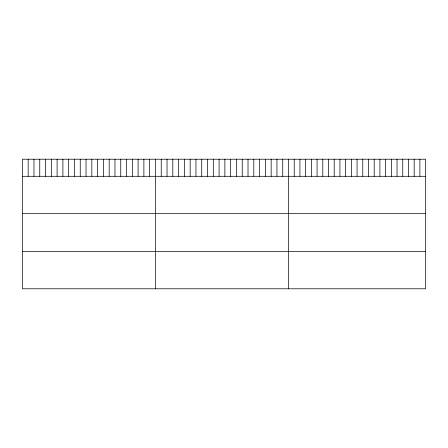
<?xml version="1.0" encoding="UTF-8"?>
<svg xmlns="http://www.w3.org/2000/svg" width="448" height="448" viewBox="0 0 448 448"><rect width="100%" height="100%" fill="white"/><g stroke="black" fill="none" stroke-linecap="round" stroke-linejoin="round"><path stroke-width="0.67" d="M425.6 176.294L425.6 288.786L22.4 288.786L22.4 159.214L425.6 159.214L425.6 176.294L22.4 176.294M22.4 213.416L425.6 213.416M22.4 251.664L425.6 251.664M419.888 159.214L419.888 176.294M414.176 159.214L414.176 176.294M408.464 159.214L408.464 176.294M402.752 159.214L402.752 176.294M397.04 159.214L397.04 176.294M391.328 159.214L391.328 176.294M385.616 159.214L385.616 176.294M379.904 159.214L379.904 176.294M374.192 159.214L374.192 176.294M368.48 159.214L368.48 176.294M362.768 159.214L362.768 176.294M357.056 159.214L357.056 176.294M351.344 159.214L351.344 176.294M345.632 159.214L345.632 176.294M339.92 159.214L339.92 176.294M334.208 159.214L334.208 176.294M328.496 159.214L328.496 176.294M322.784 159.214L322.784 176.294M317.072 159.214L317.072 176.294M311.36 159.214L311.36 176.294M305.648 159.214L305.648 176.294M299.936 159.214L299.936 176.294M294.224 159.214L294.224 176.294M288.512 159.214L288.512 288.786M282.727 159.214L282.727 176.294M276.942 159.214L276.942 176.294M271.158 159.214L271.158 176.294M265.373 159.214L265.373 176.294M259.588 159.214L259.588 176.294M253.803 159.214L253.803 176.294M248.018 159.214L248.018 176.294M242.234 159.214L242.234 176.294M236.449 159.214L236.449 176.294M230.664 159.214L230.664 176.294M224.879 159.214L224.879 176.294M219.089 159.214L219.089 176.294M213.304 159.214L213.304 176.294M207.519 159.214L207.519 176.294M201.734 159.214L201.734 176.294M195.95 159.214L195.95 176.294M190.165 159.214L190.165 176.294M184.38 159.214L184.38 176.294M178.595 159.214L178.595 176.294M172.81 159.214L172.81 176.294M167.026 159.214L167.026 176.294M161.241 159.214L161.241 176.294M155.456 159.214L155.456 288.786M149.671 159.214L149.671 176.294M143.886 159.214L143.886 176.294M138.102 159.214L138.102 176.294M132.317 159.214L132.317 176.294M126.532 159.214L126.532 176.294M120.747 159.214L120.747 176.294M114.962 159.214L114.962 176.294M109.178 159.214L109.178 176.294M103.393 159.214L103.393 176.294M97.608 159.214L97.608 176.294M91.823 159.214L91.823 176.294M86.033 159.214L86.033 176.294M80.248 159.214L80.248 176.294M74.463 159.214L74.463 176.294M68.678 159.214L68.678 176.294M62.894 159.214L62.894 176.294M57.109 159.214L57.109 176.294M51.324 159.214L51.324 176.294M45.539 159.214L45.539 176.294M39.754 159.214L39.754 176.294M33.97 159.214L33.97 176.294M28.185 159.214L28.185 176.294"/></g></svg>
